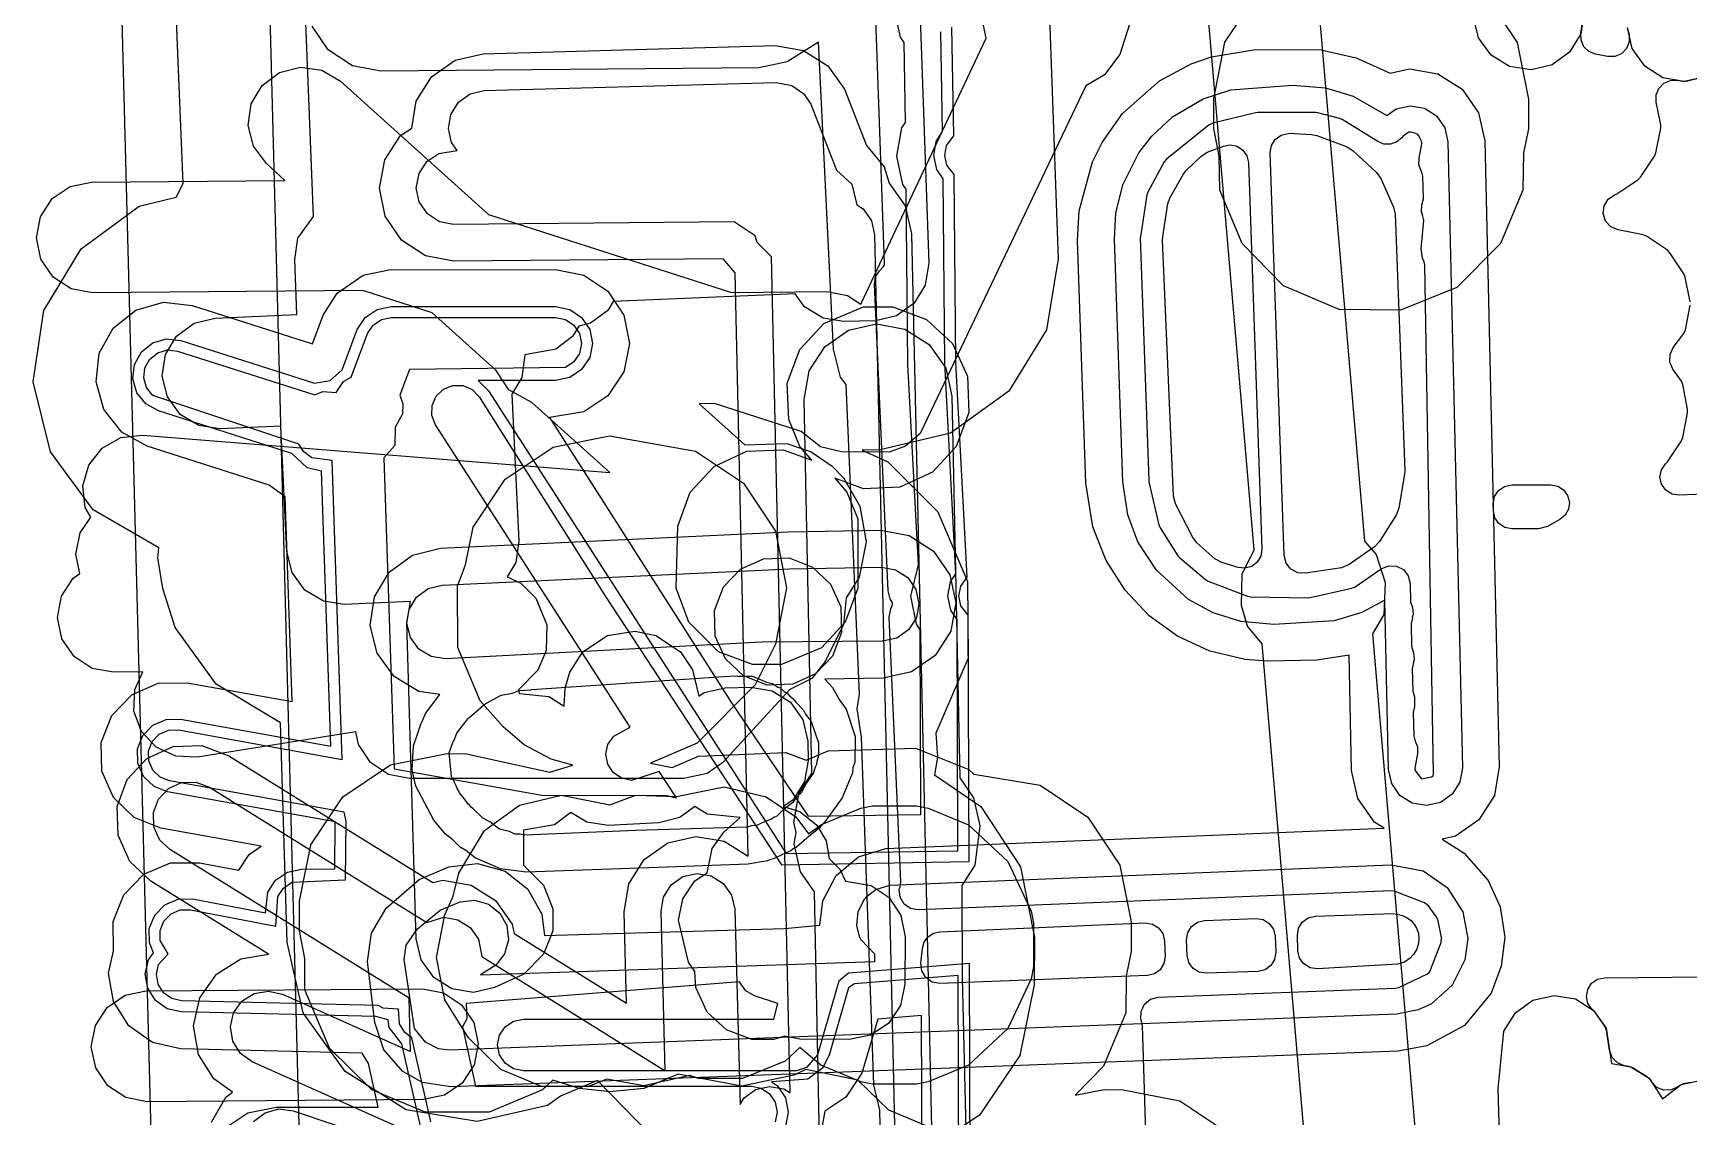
# Model space of a CAD drawing. Header units: metres. Extents: x 17722 to 17999, y 13535 to 15917.
# Drawn here: x 17762.37 to 17807.21, y 15368.41 to 15397.75 of the extents above; entities that cross this region are included whole.
import ezdxf

# ---------------------------------------------------------------- set-up
doc = ezdxf.new("R2010")
doc.units = ezdxf.units.M
for name, color, linetype in [('AI_GREENING_ALLOWED_ZONE', 4, 'Continuous'), ('AI_GREENING_EXCLUSIONS', 1, 'Continuous'), ('AI_GREENING_LAWN', 82, 'Continuous')]:
    doc.layers.add(name, color=color, linetype=linetype)

msp = doc.modelspace()

# ---------------------------------------------------------------- linework, layer by layer
at = {"layer": 'AI_GREENING_ALLOWED_ZONE'}
for points in [[(17805.556, 15397.878), (17805.593, 15397.714), (17805.593, 15397.714), (17805.597, 15397.516), (17805.525, 15397.332), (17805.387, 15397.191), (17805.205, 15397.114), (17805.008, 15397.113), (17804.683, 15397.178), (17804.507, 15397.25), (17804.371, 15397.382), (17804.294, 15397.556), (17804.287, 15397.746), (17804.372, 15398.289)], [(17807.25, 15390.478), (17807.117, 15391.146), (17807.08, 15391.236), (17806.702, 15391.803), (17806.633, 15391.871), (17806.066, 15392.25), (17805.977, 15392.287), (17805.295, 15392.422), (17805.101, 15392.506), (17804.959, 15392.663), (17804.895, 15392.864), (17804.919, 15393.073), (17805.028, 15393.255), (17805.201, 15393.375), (17805.267, 15393.402), (17805.834, 15393.781), (17805.902, 15393.849), (17806.281, 15394.416), (17806.318, 15394.505), (17806.451, 15395.174), (17806.451, 15395.271), (17806.329, 15395.882), (17806.329, 15396.075), (17806.401, 15396.253), (17806.535, 15396.391), (17806.712, 15396.468), (17806.905, 15396.472), (17807.039, 15396.449), (17807.137, 15396.452), (17807.464, 15396.528)], [(17808.274, 15385.293), (17806.954, 15385.236), (17806.954, 15385.236), (17806.758, 15385.267), (17806.589, 15385.372), (17806.475, 15385.534), (17806.432, 15385.729), (17806.469, 15385.924), (17806.579, 15386.089), (17806.633, 15386.143), (17807.012, 15386.71), (17807.048, 15386.8), (17807.181, 15387.468), (17807.181, 15387.565), (17807.049, 15388.232), (17807.01, 15388.324), (17806.781, 15388.655), (17806.701, 15388.845), (17806.705, 15389.051), (17806.791, 15389.238), (17807.075, 15389.619), (17807.119, 15389.718), (17807.25, 15390.381)], [(17807.264, 15369.34), (17807.062, 15369.297), (17806.964, 15369.251), (17806.93, 15369.225), (17806.745, 15369.137), (17806.54, 15369.13), (17806.35, 15369.206), (17806.206, 15369.352), (17806.172, 15369.405), (17806.095, 15369.48), (17805.688, 15369.736), (17805.598, 15369.77), (17805.474, 15369.791), (17805.281, 15369.868), (17805.135, 15370.016), (17805.063, 15370.211), (17804.983, 15370.752), (17804.94, 15370.859), (17804.664, 15371.248), (17804.596, 15371.312), (17804.596, 15371.312), (17804.482, 15371.472), (17804.44, 15371.664), (17804.474, 15371.858), (17804.581, 15372.023), (17804.743, 15372.135), (17804.935, 15372.175), (17808.573, 15372.205)]]:
    msp.add_lwpolyline(points, dxfattribs=at)
msp.add_lwpolyline([(17803.479, 15385.517), (17803.663, 15385.482), (17803.821, 15385.382), (17803.931, 15385.231), (17803.978, 15385.05), (17803.956, 15384.864), (17803.866, 15384.7), (17803.723, 15384.58), (17803.384, 15384.391), (17803.14, 15384.327), (17802.42, 15384.327), (17802.231, 15384.364), (17802.071, 15384.47), (17801.961, 15384.628), (17801.92, 15384.816), (17801.916, 15385.005), (17801.95, 15385.2), (17802.058, 15385.366), (17802.222, 15385.477), (17802.416, 15385.517), (17803.479, 15385.517)], close=True, dxfattribs=at)
at = {"layer": 'AI_GREENING_EXCLUSIONS'}
for points in [[(17786.119, 15405.845), (17786.633, 15391.517), (17786.533, 15390.923), (17786.232, 15390.442), (17785.757, 15390.099), (17785.188, 15389.964), (17784.314, 15389.943), (17783.763, 15390.034), (17783.263, 15390.339), (17783.007, 15390.688), (17778.081, 15390.48), (17777.934, 15390.239), (17777.462, 15389.893), (17777.151, 15389.817), (17776.979, 15389.534), (17776.522, 15389.196), (17775.684, 15389.036), (17775.602, 15388.423), (17775.337, 15387.974), (17775.526, 15383.993), (17775.439, 15383.417), (17775.206, 15383.029), (17775.579, 15382.853), (17775.984, 15382.448), (17776.284, 15381.729), (17776.264, 15381.038), (17776.037, 15380.497), (17775.514, 15379.968), (17775.537, 15379.866), (17776.333, 15379.787), (17776.756, 15379.53), (17776.781, 15380.011), (17776.906, 15380.449), (17777.259, 15380.996), (17777.924, 15381.441), (17778.663, 15381.555), (17779.237, 15381.441), (17779.905, 15380.996), (17780.23, 15380.509), (17780.395, 15379.795), (17780.541, 15379.898), (17781.112, 15380.026), (17781.811, 15380.044), (17782.388, 15379.944), (17782.883, 15379.632), (17783.22, 15379.153), (17783.349, 15378.583), (17783.362, 15378.06), (17783.263, 15377.483), (17782.95, 15376.989), (17782.69, 15376.806), (17783.139, 15376.675), (17783.596, 15376.309), (17783.847, 15375.883), (17783.93, 15375.399), (17784.219, 15375.11), (17784.374, 15374.788), (17785.067, 15374.67), (17785.552, 15374.343), (17785.875, 15373.855), (17785.987, 15373.28), (17785.981, 15371.996), (17785.864, 15371.423), (17785.537, 15370.937), (17785.049, 15370.615), (17784.474, 15370.503), (17783.136, 15370.509), (17782.723, 15370.593), (17782.431, 15370.503), (17781.837, 15370.503), (17781.149, 15370.759), (17780.625, 15371.244), (17780.318, 15371.905), (17780.289, 15372.345), (17780.121, 15372.595), (17779.85, 15373.734), (17779.964, 15374.308), (17780.29, 15374.795), (17780.621, 15375.016), (17780.761, 15375.677), (17781.078, 15376.113), (17781.519, 15376.513), (17780.624, 15376.605), (17780.294, 15376.813), (17779.887, 15376.511), (17779.32, 15376.368), (17777.943, 15376.299), (17777.364, 15376.385), (17776.93, 15376.644), (17776.486, 15376.318), (17775.653, 15376.167), (17775.654, 15375.22), (17776.194, 15374.68), (17776.441, 15374.041), (17776.441, 15373.448), (17776.194, 15372.809), (17775.656, 15372.27), (17774.862, 15371.906), (17774.292, 15371.775), (17773.714, 15371.872), (17773.218, 15372.183), (17772.879, 15372.66), (17772.748, 15373.23), (17772.493, 15381.787), (17772.589, 15382.359), (17770.792, 15382.282), (17770.231, 15382.37), (17769.729, 15382.672), (17769.382, 15383.143), (17769.241, 15383.711), (17769.081, 15387.11), (17767.432, 15387.036), (17766.853, 15387.124), (17766.352, 15387.427), (17766.005, 15387.898), (17766.005, 15387.898), (17765.865, 15388.466), (17765.953, 15389.045), (17766.256, 15389.546), (17766.728, 15389.893), (17767.296, 15390.033), (17769.513, 15390.133), (17769.453, 15391.619), (17769.543, 15392.194), (17769.967, 15392.782), (17769.522, 15403.976)], [(17789.617, 15405.97), (17790.131, 15391.643), (17789.819, 15389.717), (17788.794, 15388.057), (17787.212, 15386.916), (17785.313, 15386.467), (17784.819, 15386.455), (17785.518, 15386.142), (17786.869, 15384.791), (17787.678, 15382.906), (17787.698, 15380.83), (17786.82, 15378.798), (17786.861, 15378.147), (17786.779, 15377.67), (17788.039, 15376.806), (17789.115, 15375.179), (17789.487, 15373.264), (17789.481, 15371.98), (17789.091, 15370.068), (17788, 15368.451), (17786.373, 15367.375)], [(17796.688, 15404.294), (17798.43, 15383.993), (17798.744, 15383.634), (17798.989, 15382.871), (17798.948, 15382.013), (17798.645, 15381.484), (17800.416, 15360.84), (17802.227, 15363.021), (17802.05, 15369.169), (17802.204, 15370.731), (17802.515, 15371.227), (17802.992, 15371.566), (17803.562, 15371.696), (17804.14, 15371.599), (17804.635, 15371.288), (17804.974, 15370.811), (17805.116, 15369.852), (17805.646, 15369.762), (17806.142, 15369.451), (17806.499, 15368.895), (17807.008, 15369.285), (17807.599, 15369.412)], [(17809.481, 15349.907), (17802.757, 15349.907), (17802.183, 15350.021), (17801.696, 15350.346), (17801.371, 15350.833), (17801.259, 15351.321), (17801.059, 15354.812), (17800.561, 15354.842), (17800.103, 15355.026), (17799.531, 15354.85), (17798.937, 15354.85), (17798.104, 15355.135), (17797.46, 15355.701), (17797.073, 15356.481), (17797.014, 15356.773), (17797.073, 15357.659), (17797.299, 15358.2), (17797.599, 15358.578), (17795.657, 15381.218), (17795.261, 15381.692), (17795.098, 15382.254), (17795.115, 15383.101), (17795.439, 15383.76), (17793.824, 15402.573)], [(17779.074, 15367.937), (17777.651, 15369.394), (17776.65, 15368.966), (17776.297, 15368.714), (17774.396, 15368.277), (17772.472, 15368.6), (17770.818, 15369.636), (17769.687, 15371.225), (17769.249, 15373.126), (17769.072, 15379.073), (17767.331, 15380.122), (17766.214, 15381.653), (17765.878, 15382.71), (17765.744, 15383.546), (17765.772, 15383.816), (17763.992, 15384.842), (17763.992, 15384.842), (17762.836, 15386.414), (17762.369, 15388.308), (17762.663, 15390.237), (17763.672, 15391.906), (17765.243, 15393.062), (17766.243, 15393.309), (17766.429, 15393.682), (17766.13, 15401.186)], [(17767.536, 15368.083), (17768.185, 15368.516), (17768.95, 15368.668), (17771.711, 15368.668), (17771.452, 15369.85), (17771.285, 15370.133), (17766.36, 15370.251), (17765.599, 15370.421), (17764.96, 15370.87), (17764.542, 15371.529), (17764.409, 15372.298), (17764.545, 15372.905), (17764.533, 15373.697), (17764.825, 15374.42), (17765.372, 15374.977), (17766.09, 15375.282), (17766.871, 15375.289), (17767.942, 15375.086), (17768.223, 15375.514), (17768.548, 15375.736), (17765.83, 15376.224), (17765.103, 15376.509), (17764.542, 15377.051), (17764.23, 15377.766), (17764.215, 15378.546), (17764.501, 15379.273), (17765.042, 15379.835), (17765.757, 15380.147), (17766.538, 15380.161), (17769.387, 15379.649), (17769.199, 15385.196), (17768.766, 15385.511), (17765.457, 15386.569), (17764.774, 15386.947), (17764.288, 15387.557), (17764.073, 15388.307), (17764.161, 15389.083), (17764.539, 15389.765), (17765.149, 15390.251), (17765.899, 15390.467), (17766.675, 15390.379), (17769.935, 15389.336), (17770.225, 15390.112), (17770.608, 15390.708), (17771.308, 15391.194), (17772, 15391.345), (17776.519, 15391.346), (17777.285, 15391.194), (17777.933, 15390.76), (17778.367, 15390.112), (17778.519, 15389.346), (17778.367, 15388.581), (17777.933, 15387.932), (17777.285, 15387.498), (17776.351, 15387.346), (17781.3, 15379.594), (17783.359, 15376.544), (17786.413, 15376.595), (17786.396, 15381.597), (17786.298, 15381.743), (17786.143, 15382.508), (17786.346, 15383.353), (17786.061, 15388.774), (17786.019, 15393.523), (17785.927, 15393.656), (17785.762, 15394.418), (17785.9, 15395.186), (17785.995, 15395.334), (17785.957, 15397.498), (17785.857, 15397.643), (17785.692, 15398.405)], [(17768.783, 15398.217), (17769.925, 15354.383), (17770.715, 15354.671), (17771.507, 15354.671), (17772.424, 15354.33), (17773.23, 15353.524), (17773.571, 15352.607), (17773.532, 15351.621), (17773.23, 15350.898), (17772.583, 15350.199), (17771.507, 15349.751), (17770.715, 15349.751), (17770.039, 15349.991), (17771.64, 15288.509), (17802.626, 15294.261), (17803.4, 15294.164), (17804.079, 15293.779), (17804.448, 15293.356), (17804.737, 15292.632), (17806.817, 15264.215)], [(17804.376, 15398.313), (17804.285, 15397.735), (17803.98, 15397.236), (17803.507, 15396.891), (17802.939, 15396.753), (17802.36, 15396.844), (17801.861, 15397.149), (17801.516, 15397.622), (17801.378, 15398.19)], [(17792.074, 15398.019), (17791.801, 15397.171), (17791.386, 15396.622), (17790.883, 15396.32), (17786.398, 15386.905), (17785.993, 15386.57), (17785.557, 15386.406), (17784.261, 15386.413), (17783.692, 15386.55), (17783.174, 15386.968), (17780.828, 15387.722), (17780.404, 15387.717), (17781.643, 15386.603), (17782.78, 15386.637), (17783.438, 15386.412), (17784.015, 15386.027), (17784.321, 15385.708), (17784.761, 15384.941), (17784.936, 15383.974), (17784.741, 15383.018), (17784.386, 15382.462), (17784.316, 15381.735), (17783.82, 15380.735), (17783.458, 15380.275), (17782.862, 15379.979), (17781.052, 15378.004), (17780.626, 15377.706), (17779.992, 15377.565), (17772.565, 15377.565), (17771.991, 15377.679), (17771.504, 15378.004), (17771.179, 15378.491), (17771.11, 15378.836), (17766.817, 15378.148), (17766.232, 15378.169), (17765.7, 15378.413), (17765.302, 15378.842), (17765.098, 15379.391), (17765.12, 15379.976), (17765.339, 15380.453), (17764.544, 15380.444), (17763.969, 15380.551), (17763.479, 15380.871), (17763.148, 15381.353), (17763.027, 15381.926), (17763.134, 15382.501), (17763.454, 15382.992), (17763.634, 15383.115), (17763.528, 15383.644), (17763.643, 15384.218), (17763.929, 15384.647), (17763.782, 15384.91), (17763.714, 15385.491), (17763.874, 15386.054), (17764.237, 15386.513), (17764.748, 15386.799), (17765.329, 15386.867), (17777.988, 15385.855), (17775.878, 15387.752), (17775.253, 15388.096), (17774.914, 15388.618), (17773.178, 15390.179), (17771.299, 15390.783), (17763.973, 15390.717), (17763.398, 15390.826), (17762.908, 15391.146), (17762.578, 15391.63), (17762.459, 15392.203), (17762.568, 15392.778), (17762.889, 15393.268), (17763.373, 15393.597), (17763.946, 15393.716), (17769.19, 15393.764), (17768.687, 15394.216), (17768.336, 15394.685), (17768.192, 15395.252), (17768.275, 15395.832), (17768.574, 15396.335), (17769.043, 15396.685), (17769.61, 15396.83), (17770.189, 15396.746), (17770.692, 15396.447), (17774.706, 15392.839), (17781.281, 15390.727), (17783.868, 15390.757), (17784.428, 15390.649), (17784.79, 15390.413), (17788.178, 15397.617), (17788.088, 15398.044)], [(17802.661, 15266.21), (17800.938, 15289.891), (17770.068, 15284.148), (17769.287, 15284.157), (17768.57, 15284.465), (17768.025, 15285.024), (17767.875, 15285.301), (17767.703, 15286.062), (17766.421, 15335.289), (17765.714, 15335.625), (17765.174, 15336.165), (17764.726, 15337.241), (17764.765, 15338.227), (17765.067, 15338.95), (17765.714, 15339.649), (17766.3, 15339.934), (17764.785, 15398.113)], [(17772.863, 15368.153), (17772.359, 15370.381), (17772.013, 15370.828), (17771.983, 15371.036), (17771.648, 15371.124), (17766.384, 15371.25), (17766.003, 15371.336), (17765.684, 15371.56), (17765.475, 15371.89), (17765.408, 15372.274), (17765.494, 15372.655), (17765.633, 15372.852), (17765.519, 15373.12), (17765.515, 15373.51), (17765.662, 15373.872), (17765.935, 15374.15), (17766.294, 15374.303), (17766.684, 15374.306), (17768.666, 15373.93), (17768.722, 15374.487), (17768.936, 15374.813), (17769.259, 15375.033), (17769.641, 15375.113), (17770.541, 15375.121), (17770.547, 15376.392), (17766.007, 15377.208), (17765.644, 15377.351), (17765.363, 15377.622), (17765.207, 15377.979), (17765.199, 15378.37), (17765.342, 15378.733), (17765.613, 15379.014), (17765.971, 15379.17), (17766.361, 15379.177), (17770.429, 15378.446), (17770.176, 15385.887), (17769.793, 15385.977), (17769.38, 15386.364), (17765.761, 15387.521), (17765.42, 15387.71), (17765.177, 15388.015), (17765.069, 15388.39), (17765.113, 15388.778), (17765.302, 15389.119), (17765.607, 15389.362), (17765.982, 15389.47), (17766.37, 15389.426), (17769.989, 15388.269), (17770.418, 15388.343), (17770.741, 15388.635), (17771.149, 15389.729), (17771.366, 15390.053), (17771.69, 15390.27), (17772.073, 15390.346), (17776.519, 15390.346), (17776.902, 15390.27), (17777.226, 15390.053), (17777.443, 15389.729), (17777.519, 15389.346), (17777.443, 15388.964), (17777.226, 15388.639), (17776.902, 15388.422), (17776.519, 15388.346), (17774.421, 15388.346), (17774.7, 15388.063), (17782.768, 15375.534), (17787.416, 15375.612), (17787.395, 15381.869), (17787.221, 15382.128), (17787.143, 15382.511), (17787.218, 15382.894), (17787.36, 15383.108), (17787.059, 15388.826), (17787.016, 15393.806), (17786.844, 15394.054), (17786.761, 15394.436), (17786.831, 15394.82), (17787, 15395.083), (17786.952, 15397.784)], [(17773.14, 15368.268), (17772.63, 15370.546), (17772.435, 15370.692), (17772.296, 15370.928), (17772.265, 15371.327), (17771.854, 15371.346), (17771.716, 15371.423), (17766.391, 15371.55), (17766.125, 15371.61), (17765.901, 15371.767), (17765.755, 15371.998), (17765.708, 15372.267), (17765.768, 15372.533), (17766.029, 15372.822), (17765.813, 15373.181), (17765.81, 15373.454), (17765.912, 15373.708), (17766.104, 15373.903), (17766.355, 15374.009), (17766.628, 15374.012), (17768.946, 15373.572), (17769.001, 15374.375), (17769.15, 15374.603), (17769.376, 15374.757), (17770.831, 15374.824), (17770.848, 15376.408), (17770.79, 15376.653), (17766.06, 15377.504), (17765.806, 15377.604), (17765.609, 15377.793), (17765.5, 15378.043), (17765.495, 15378.316), (17765.595, 15378.571), (17765.784, 15378.767), (17766.034, 15378.877), (17766.308, 15378.882), (17770.741, 15378.085), (17770.466, 15386.176), (17769.918, 15386.25), (17769.697, 15386.41), (17769.569, 15386.619), (17765.614, 15387.939), (17765.443, 15388.153), (17765.368, 15388.415), (17765.399, 15388.687), (17765.531, 15388.926), (17765.745, 15389.096), (17766.007, 15389.171), (17766.279, 15389.14), (17769.995, 15387.952), (17770.22, 15388.048), (17770.577, 15388.016), (17770.773, 15388.316), (17770.987, 15388.434), (17771.426, 15389.614), (17771.578, 15389.841), (17771.805, 15389.993), (17772.073, 15390.046), (17776.519, 15390.046), (17776.787, 15389.993), (17777.014, 15389.841), (17777.166, 15389.614), (17777.219, 15389.346), (17777.166, 15389.078), (17777.014, 15388.851), (17776.787, 15388.7), (17772.559, 15388.646), (17772.299, 15387.946), (17772.383, 15387.717), (17772.373, 15387.444), (17772.174, 15387.078), (17772.166, 15386.582), (17771.865, 15386.255), (17772.15, 15377.831), (17776.147, 15377.113), (17779.52, 15377.112), (17779.793, 15377.046), (17779.322, 15377.761), (17778.576, 15377.518), (17778.309, 15377.573), (17778.083, 15377.727), (17777.934, 15377.956), (17777.883, 15378.224), (17777.939, 15378.492), (17778.093, 15378.717), (17778.544, 15378.957), (17773.27, 15387.142), (17773.17, 15387.396), (17773.175, 15387.669), (17773.283, 15387.92), (17773.48, 15388.11), (17773.734, 15388.21), (17774.007, 15388.205), (17774.258, 15388.097), (17774.447, 15387.9), (17777.87, 15382.496), (17782.641, 15375.232), (17787.717, 15375.317), (17787.695, 15381.988), (17787.497, 15382.244), (17787.443, 15382.512), (17787.496, 15382.78), (17787.665, 15383.02), (17787.359, 15388.842), (17787.316, 15393.924), (17787.119, 15394.174), (17787.061, 15394.441), (17787.11, 15394.71), (17787.302, 15394.97), (17787.25, 15397.908)], [(17785.363, 15365.692), (17785.305, 15368.591), (17785.142, 15369.27), (17784.804, 15378.684), (17784.687, 15379.451), (17784.75, 15379.853), (17784.388, 15388.233), (17784.238, 15388.435), (17784.048, 15389.192), (17783.642, 15397.505), (17782.791, 15396.973), (17782.027, 15396.814), (17771.783, 15396.721), (17771.017, 15396.867), (17770.364, 15397.294), (17769.925, 15397.939)], [(17808.55, 15397.978), (17808.45, 15397.401), (17808.137, 15396.907), (17807.659, 15396.569), (17807.088, 15396.441), (17806.511, 15396.54), (17806.017, 15396.853), (17805.679, 15397.331), (17805.55, 15397.902)], [(17767.2, 15368.26), (17767.589, 15368.936), (17767.77, 15369.076), (17767.26, 15369.438), (17766.844, 15370.099), (17766.713, 15370.868), (17766.886, 15371.629), (17767.338, 15372.266), (17767.998, 15372.681), (17768.741, 15372.808), (17765.56, 15374.787), (17764.99, 15375.32), (17764.668, 15376.031), (17764.643, 15376.811), (17764.918, 15377.542), (17765.451, 15378.111), (17766.162, 15378.433), (17766.942, 15378.458), (17767.673, 15378.183), (17773.192, 15374.749), (17773.465, 15374.811), (17774.234, 15374.679), (17774.894, 15374.263), (17775.345, 15373.626), (17775.402, 15373.374), (17778.441, 15371.484), (17778.375, 15373.947), (17778.507, 15374.716), (17778.923, 15375.376), (17778.923, 15375.376), (17779.56, 15375.827), (17780.321, 15376), (17781.09, 15375.868), (17781.733, 15375.463), (17781.38, 15391.262), (17781.061, 15391.638), (17773.766, 15391.572), (17773, 15391.718), (17772.347, 15392.145), (17771.908, 15392.79), (17771.748, 15393.554), (17771.894, 15394.321), (17772.321, 15394.974), (17772.623, 15395.179), (17772.746, 15395.907), (17773.162, 15396.567), (17773.798, 15397.019), (17774.559, 15397.193), (17782.463, 15397.414), (17783.232, 15397.283), (17783.893, 15396.868), (17784.344, 15396.231), (17784.943, 15394.711), (17785.422, 15394.132), (17785.559, 15393.688), (17785.989, 15393.075), (17786.158, 15392.314), (17786.735, 15366.486)], [(17772.647, 15367.959), (17768.304, 15369.9), (17767.986, 15370.125), (17767.778, 15370.456), (17767.713, 15370.84), (17767.799, 15371.221), (17768.025, 15371.539), (17768.355, 15371.747), (17768.74, 15371.812), (17769.12, 15371.726), (17772.588, 15370.176), (17772.55, 15371.616), (17766.088, 15375.636), (17765.803, 15375.903), (17765.642, 15376.258), (17765.629, 15376.648), (17765.767, 15377.013), (17766.034, 15377.298), (17766.389, 15377.459), (17766.779, 15377.472), (17767.144, 15377.334), (17773.034, 15373.67), (17773.492, 15373.811), (17773.876, 15373.745), (17774.206, 15373.537), (17774.432, 15373.219), (17774.52, 15372.745), (17779.49, 15369.653), (17779.375, 15373.974), (17779.441, 15374.358), (17779.649, 15374.688), (17779.967, 15374.914), (17780.348, 15375), (17780.733, 15374.934), (17781.063, 15374.726), (17781.288, 15374.407), (17781.374, 15374.027), (17781.515, 15368.745), (17781.621, 15368.915), (17781.937, 15369.143), (17782.317, 15369.232), (17782.702, 15369.169), (17782.876, 15369.061), (17782.371, 15391.696), (17781.98, 15392.085), (17781.929, 15392.263), (17781.358, 15392.641), (17773.757, 15392.572), (17773.374, 15392.645), (17773.048, 15392.859), (17772.828, 15393.181), (17772.748, 15393.563), (17772.821, 15393.947), (17773.035, 15394.273), (17773.357, 15394.493), (17773.852, 15394.573), (17773.702, 15394.785), (17773.615, 15395.165), (17773.681, 15395.55), (17773.888, 15395.88), (17774.206, 15396.106), (17774.587, 15396.193), (17782.491, 15396.414), (17782.919, 15396.331), (17783.239, 15396.108), (17783.431, 15395.823), (17784.13, 15394.043), (17784.543, 15393.657), (17784.676, 15393.102), (17784.85, 15392.992), (17785.074, 15392.672), (17785.158, 15392.291), (17785.751, 15365.758)], [(17783.832, 15359.757), (17783.529, 15374.5), (17783.15, 15375.039), (17782.981, 15375.8), (17783.034, 15376.102), (17782.971, 15376.381), (17783.104, 15377.15), (17783.463, 15377.716), (17783.254, 15387.834), (17783.391, 15388.602), (17783.811, 15389.26), (17784.451, 15389.707), (17785.213, 15389.875), (17785.981, 15389.738), (17786.639, 15389.318), (17787.086, 15388.678), (17787.254, 15387.916), (17787.466, 15377.586), (17787.841, 15377.049), (17788.009, 15376.287), (17787.879, 15375.223), (17787.526, 15374.669), (17787.528, 15372.168), (17787.831, 15359.827)], [(17786.988, 15367.986), (17785.543, 15368.59), (17784.709, 15369.404), (17783.296, 15369.691), (17782.971, 15369.536), (17781.568, 15369.236), (17779.837, 15369.563), (17778.907, 15369.174), (17777.99, 15369.086), (17777.169, 15369.174), (17776.446, 15369.399), (17776.167, 15369.141), (17774.722, 15368.537), (17772.984, 15368.537), (17771.539, 15369.141), (17770.395, 15370.264), (17769.732, 15371.85), (17769.732, 15372.693), (17769.583, 15373.443), (17769.583, 15374.245), (17769.887, 15375.776), (17770.755, 15377.073), (17772.052, 15377.941), (17773.583, 15378.245), (17773.583, 15378.245), (17774.105, 15378.24), (17776.366, 15377.74), (17776.986, 15377.931), (17776.401, 15378.095), (17775.666, 15378.483), (17775.104, 15378.963), (17774.479, 15379.67), (17773.875, 15381.115), (17773.859, 15382.776), (17774.084, 15383.353), (17774.287, 15384.377), (17775.155, 15385.674), (17776.452, 15386.542), (17777.983, 15386.846), (17780.308, 15386.43), (17781.605, 15385.562), (17782.473, 15384.265), (17782.777, 15382.734), (17782.473, 15381.203), (17781.929, 15380.107), (17780.358, 15378.526), (17779.088, 15377.979), (17779.675, 15377.862), (17780.391, 15378.177), (17782.752, 15378.276), (17783.303, 15378.062), (17783.905, 15378.32), (17786.267, 15378.394), (17787.716, 15377.814), (17787.845, 15377.689), (17789.64, 15377.385), (17790.937, 15376.517), (17791.805, 15375.22), (17792.109, 15373.689), (17792.109, 15372.883), (17791.978, 15372.224), (17791.962, 15371.222), (17791.358, 15369.777), (17790.593, 15368.992), (17791.374, 15369.147), (17791.896, 15369.142), (17793.427, 15368.838), (17794.724, 15367.97)], [(17787.754, 15364.069), (17787.726, 15372.556), (17784.457, 15372.297), (17784.193, 15372.078), (17783.613, 15370.085), (17783.317, 15369.747), (17783.044, 15369.657), (17775.647, 15369.653), (17775.379, 15369.706), (17775.152, 15369.858), (17775, 15370.085), (17774.947, 15370.353), (17775, 15370.621), (17775.152, 15370.848), (17775.379, 15371), (17775.647, 15371.053), (17782.428, 15371.053), (17782.54, 15371.473), (17781.911, 15371.684), (17781.674, 15371.82), (17781.5, 15372.063), (17774.099, 15371.476), (17774.114, 15371.06), (17773.998, 15370.845), (17774.35, 15369.235), (17781.822, 15369.235), (17782.089, 15369.182), (17782.317, 15369.03), (17782.468, 15368.803), (17782.522, 15368.535), (17782.468, 15368.268)], [(17787.454, 15364.192), (17787.427, 15372.232), (17784.616, 15372.009), (17784.453, 15371.896), (17783.927, 15370.075), (17783.747, 15369.729), (17783.349, 15369.429), (17782.364, 15369.353), (17782.529, 15369.243), (17782.745, 15368.918), (17782.822, 15368.535), (17782.745, 15368.153)], [(17786.453, 15364.447), (17786.431, 15371.149), (17785.251, 15371.056), (17784.814, 15369.588), (17784.38, 15368.939), (17783.816, 15368.562), (17783.669, 15367.77)], [(17768.342, 15368.279), (17768.651, 15368.518), (17769.028, 15368.62), (17769.415, 15368.57), (17772.66, 15367.479)]]:
    msp.add_lwpolyline(points, dxfattribs=at)
for points in [[(17796.814, 15399.667), (17798.345, 15399.971), (17798.867, 15399.966), (17800.398, 15399.662), (17801.695, 15398.794), (17802.563, 15397.497), (17802.867, 15395.966), (17802.867, 15395.16), (17802.736, 15394.501), (17802.72, 15393.499), (17802.116, 15392.054), (17800.929, 15390.867), (17799.407, 15390.247), (17797.746, 15390.263), (17796.237, 15390.91), (17795.114, 15392.054), (17794.51, 15393.499), (17794.494, 15394.419), (17794.345, 15395.169), (17794.345, 15395.971), (17794.649, 15397.502), (17795.517, 15398.799), (17796.814, 15399.667)], [(17776.149, 15373.893), (17776.218, 15373.315), (17782.72, 15373.511), (17783.674, 15373.597), (17783.755, 15374.257), (17784.12, 15374.946), (17784.721, 15375.444), (17785.467, 15375.673), (17798.962, 15376.221), (17798.7, 15376.388), (17798.251, 15377.026), (17798.081, 15377.788), (17798.009, 15380.912), (17797.139, 15380.774), (17795.798, 15380.744), (17795.197, 15380.79), (17794.242, 15381.019), (17793.367, 15381.421), (17792.594, 15381.977), (17791.942, 15382.667), (17791.429, 15383.474), (17791.075, 15384.381), (17790.885, 15385.563), (17790.656, 15392.132), (17790.699, 15392.939), (17791.06, 15394.269), (17791.319, 15394.788), (17791.874, 15395.571), (17792.876, 15396.457), (17793.731, 15396.916), (17794.288, 15397.11), (17795.48, 15397.303), (17797.245, 15397.296), (17798.2, 15397.08), (17799.121, 15396.666), (17799.643, 15396.783), (17800.412, 15396.648), (17801.071, 15396.23), (17801.519, 15395.591), (17801.689, 15394.83), (17802.08, 15377.88), (17801.946, 15377.112), (17801.527, 15376.453), (17800.889, 15376.005), (17800.534, 15375.925), (17801.129, 15375.547), (17801.779, 15374.805), (17802.1, 15374.09), (17802.23, 15373.268), (17802.134, 15372.485), (17801.856, 15371.759), (17801.134, 15370.883), (17800.119, 15370.334), (17799.344, 15370.188), (17786.241, 15369.692), (17786.241, 15369.692), (17773.684, 15369.216), (17772.914, 15369.339), (17772.382, 15369.635), (17771.871, 15370.225), (17771.624, 15370.965), (17771.422, 15372.611), (17771.533, 15373.384), (17771.931, 15374.055), (17772.826, 15374.83), (17773.628, 15375.176), (17774.403, 15375.268), (17775.154, 15375.057), (17775.767, 15374.574), (17776.149, 15373.893)], [(17801.013, 15377.473), (17800.804, 15377.144), (17800.485, 15376.919), (17800.104, 15376.834), (17799.72, 15376.902), (17799.39, 15377.111), (17799.166, 15377.43), (17799.081, 15377.811), (17798.975, 15382.396), (17798.356, 15382.067), (17797.606, 15381.839), (17795.974, 15381.738), (17795.078, 15381.822), (17794.333, 15382.052), (17793.659, 15382.415), (17792.791, 15383.211), (17792.292, 15383.978), (17792.019, 15384.708), (17791.884, 15385.598), (17791.656, 15392.167), (17791.697, 15392.874), (17791.886, 15393.64), (17792.316, 15394.505), (17792.667, 15394.961), (17793.228, 15395.482), (17794.061, 15395.972), (17794.812, 15396.213), (17796.49, 15396.337), (17797.375, 15396.266), (17798.125, 15396.045), (17799.031, 15395.52), (17799.286, 15395.698), (17799.666, 15395.783), (17800.051, 15395.716), (17800.38, 15395.507), (17800.604, 15395.187), (17800.689, 15394.807), (17801.081, 15377.857), (17801.013, 15377.473)], [(17783.135, 15386.562), (17782.833, 15387.285), (17782.794, 15388.271), (17783.135, 15389.188), (17783.782, 15389.887), (17784.858, 15390.335), (17785.65, 15390.335), (17786.567, 15389.994), (17787.266, 15389.347), (17787.675, 15388.465), (17787.714, 15387.479), (17787.373, 15386.562), (17786.726, 15385.863), (17785.844, 15385.454), (17784.858, 15385.415), (17784.079, 15385.698), (17784.407, 15385.319), (17784.709, 15384.596), (17784.706, 15382.72), (17784.365, 15381.803), (17783.718, 15381.104), (17782.642, 15380.656), (17781.85, 15380.656), (17780.933, 15380.997), (17780.127, 15381.803), (17779.786, 15382.72), (17779.828, 15384.402), (17780.169, 15385.319), (17780.816, 15386.018), (17781.698, 15386.427), (17782.684, 15386.466), (17783.463, 15386.183), (17783.135, 15386.562)], [(17787.36, 15382.321), (17787.221, 15381.554), (17786.798, 15380.898), (17786.156, 15380.453), (17785.394, 15380.288), (17783.816, 15380.262), (17784.023, 15380.031), (17784.196, 15379.706), (17784.394, 15379.447), (17784.63, 15378.705), (17784.627, 15378.01), (17784.573, 15377.857), (17784.564, 15377.725), (17784.3, 15377.086), (17784.291, 15377.058), (17784.287, 15377.054), (17784.283, 15377.044), (17783.816, 15376.392), (17783.738, 15376.322), (17783.668, 15376.229), (17783.325, 15375.956), (17783.042, 15375.705), (17782.954, 15375.661), (17782.887, 15375.608), (17782.647, 15375.505), (17782.424, 15375.393), (17782.342, 15375.376), (17782.259, 15375.34), (17781.728, 15375.249), (17781.728, 15375.249), (17779.294, 15375.161), (17775.719, 15375.032), (17775.719, 15375.032), (17775.024, 15375.123), (17774.343, 15375.418), (17774.093, 15375.62), (17773.933, 15375.707), (17773.74, 15375.905), (17773.541, 15376.065), (17773.222, 15376.436), (17772.734, 15377.36), (17772.633, 15377.794), (17772.669, 15378.449), (17772.718, 15378.592), (17772.718, 15378.596), (17772.731, 15378.632), (17772.879, 15379.07), (17772.918, 15379.129), (17772.993, 15379.326), (17773.387, 15379.841), (17772.815, 15379.927), (17772.146, 15380.33), (17771.683, 15380.958), (17771.495, 15381.715), (17771.612, 15382.487), (17772.015, 15383.155), (17772.643, 15383.618), (17773.4, 15383.806), (17782.813, 15384.245), (17785.327, 15384.288), (17786.095, 15384.148), (17786.751, 15383.726), (17787.195, 15383.084), (17787.36, 15382.321)], [(17783.482, 15383.293), (17783.967, 15382.834), (17784.247, 15382.213), (17784.267, 15381.522), (17784.021, 15380.883), (17783.562, 15380.399), (17782.941, 15380.118), (17782.25, 15380.099), (17781.611, 15380.345), (17781.126, 15380.804), (17780.846, 15381.425), (17780.826, 15382.116), (17781.072, 15382.755), (17781.531, 15383.24), (17782.152, 15383.52), (17782.843, 15383.539), (17783.482, 15383.293)], [(17786.36, 15382.305), (17786.291, 15381.921), (17786.079, 15381.593), (17785.759, 15381.371), (17785.377, 15381.288), (17782.107, 15381.259), (17773.54, 15380.809), (17773.154, 15380.868), (17772.82, 15381.069), (17772.588, 15381.383), (17772.494, 15381.762), (17772.553, 15382.148), (17772.754, 15382.482), (17773.068, 15382.713), (17773.447, 15382.807), (17782.859, 15383.246), (17785.344, 15383.288), (17785.728, 15383.218), (17786.056, 15383.007), (17786.278, 15382.686), (17786.36, 15382.305)], [(17774.563, 15379.554), (17774.608, 15379.579), (17774.632, 15379.599), (17774.668, 15379.613), (17775.042, 15379.826), (17775.35, 15379.882), (17775.524, 15379.951), (17775.848, 15379.973), (17775.873, 15379.978), (17781.073, 15380.33), (17781.074, 15380.33), (17781.074, 15380.33), (17781.378, 15380.351), (17781.454, 15380.335), (17781.851, 15380.34), (17782.234, 15380.176), (17782.396, 15380.143), (17782.538, 15380.045), (17782.6, 15380.019), (17782.713, 15379.925), (17782.799, 15379.866), (17782.858, 15379.806), (17782.944, 15379.734), (17783.025, 15379.632), (17783.235, 15379.415), (17783.285, 15379.306), (17783.441, 15379.109), (17783.645, 15378.537), (17783.643, 15378.189), (17783.597, 15378.032), (17783.589, 15377.946), (17783.55, 15377.875), (17783.5, 15377.704), (17783.32, 15377.451), (17783.175, 15377.182), (17783.04, 15377.054), (17782.946, 15376.921), (17782.666, 15376.7), (17782.509, 15376.551), (17782.432, 15376.515), (17782.354, 15376.454), (17782.192, 15376.403), (17781.958, 15376.294), (17781.822, 15376.288), (17781.692, 15376.248), (17778.693, 15376.157), (17775.683, 15376.031), (17775.554, 15376.062), (17775.414, 15376.058), (17775.268, 15376.131), (17775, 15376.196), (17774.736, 15376.399), (17774.551, 15376.493), (17774.286, 15376.746), (17774.23, 15376.79), (17774.193, 15376.836), (17774.155, 15376.872), (17774.069, 15376.992), (17773.918, 15377.181), (17773.887, 15377.244), (17773.851, 15377.294), (17773.823, 15377.373), (17773.699, 15377.621), (17773.641, 15378.261), (17773.746, 15378.571), (17773.771, 15378.61), (17773.842, 15378.798), (17774.116, 15379.146), (17774.139, 15379.181), (17774.155, 15379.195), (17774.177, 15379.223), (17774.342, 15379.359), (17774.563, 15379.554)], [(17777.989, 15376.855), (17778.693, 15377.121), (17779.796, 15377.085), (17781.082, 15377.339), (17782.222, 15377.072), (17783.03, 15376.533), (17783.372, 15376.068), (17783.7, 15376.31), (17784.783, 15376.763), (17785.105, 15376.829), (17786.293, 15376.829), (17786.615, 15376.763), (17787.699, 15376.31), (17788.772, 15375.322), (17789.403, 15373.976), (17789.468, 15373.653), (17789.468, 15372.466), (17789.403, 15372.143), (17788.772, 15370.797), (17787.699, 15369.809), (17786.615, 15369.356), (17786.293, 15369.29), (17785.105, 15369.29), (17784.783, 15369.356), (17783.7, 15369.809), (17783.135, 15370.288), (17782.742, 15369.915), (17781.581, 15369.446), (17780.393, 15369.446), (17780.157, 15369.528), (17778.906, 15369.243), (17777.91, 15369.423), (17777.385, 15369.22), (17776.119, 15369.236), (17775.036, 15369.689), (17774.162, 15370.542), (17773.521, 15371.578), (17773.291, 15372.726), (17773.518, 15373.874), (17773.749, 15374.386), (17773.895, 15375.006), (17774.593, 15376.164), (17775.544, 15376.846), (17776.684, 15377.113), (17777.989, 15376.855)], [(17775.198, 15373.584), (17775.244, 15373.196), (17775.138, 15372.821), (17774.897, 15372.514), (17774.483, 15372.248), (17785.163, 15372.615), (17785.162, 15372.808), (17784.791, 15373.209), (17784.779, 15373.245), (17784.763, 15373.264), (17784.676, 15373.582), (17784.713, 15373.97), (17784.895, 15374.315), (17784.922, 15374.337), (17784.936, 15374.362), (17785.196, 15374.564), (17785.569, 15374.678), (17799.151, 15375.228), (17800.02, 15375.064), (17800.666, 15374.617), (17801.089, 15373.958), (17801.23, 15373.24), (17801.149, 15372.655), (17800.807, 15371.969), (17800.239, 15371.469), (17799.886, 15371.306), (17799.306, 15371.187), (17786.203, 15370.691), (17786.203, 15370.691), (17773.646, 15370.215), (17773.344, 15370.25), (17772.995, 15370.425), (17772.7, 15370.797), (17772.421, 15372.666), (17772.476, 15373.052), (17772.776, 15373.5), (17773.39, 15374.005), (17773.938, 15374.226), (17774.325, 15374.272), (17774.701, 15374.166), (17775.007, 15373.924), (17775.198, 15373.584)], [(17774.304, 15370.959), (17774.422, 15370.386), (17774.312, 15369.811), (17773.991, 15369.322), (17773.507, 15368.993), (17772.934, 15368.874), (17765.457, 15368.817), (17764.882, 15368.927), (17764.393, 15369.248), (17764.064, 15369.732), (17763.945, 15370.305), (17764.055, 15370.88), (17764.377, 15371.369), (17764.861, 15371.698), (17765.434, 15371.817), (17772.911, 15371.874), (17773.486, 15371.765), (17773.975, 15371.443), (17774.304, 15370.959)]]:
    msp.add_lwpolyline(points, close=True, dxfattribs=at)
at = {"layer": 'AI_GREENING_LAWN'}
msp.add_lwpolyline([(17792.61, 15364.785), (17792.417, 15370.877), (17792.384, 15371.019), (17792.385, 15371.02), (17792.372, 15371.049), (17792.377, 15371.263), (17792.471, 15371.455), (17792.637, 15371.59), (17792.844, 15371.644), (17799.26, 15371.887), (17799.355, 15371.911), (17800.136, 15372.277), (17800.173, 15372.303), (17800.197, 15372.341), (17800.503, 15373.124), (17800.515, 15373.262), (17800.426, 15373.71), (17800.384, 15373.806), (17800.161, 15374.118), (17800.05, 15374.204), (17799.257, 15374.51), (17799.158, 15374.526), (17786.346, 15374.01), (17786.135, 15374.048), (17785.959, 15374.169), (17785.851, 15374.353), (17785.828, 15374.566), (17785.852, 15374.635), (17785.871, 15374.758), (17785.554, 15381.932), (17785.601, 15382.166), (17785.636, 15382.24), (17785.647, 15382.293), (17785.632, 15382.345), (17785.583, 15382.435), (17785.523, 15382.653), (17785.156, 15390.954), (17785.187, 15391.149), (17785.291, 15391.317), (17785.4, 15391.435), (17785.425, 15391.474), (17785.432, 15391.52), (17784.921, 15405.756)], dxfattribs=at)
for points in [[(17795.341, 15382.488), (17796.902, 15382.462), (17796.96, 15382.468), (17798.089, 15382.721), (17798.176, 15382.759), (17798.881, 15383.247), (17799.078, 15383.329), (17799.292, 15383.32), (17799.482, 15383.223), (17799.615, 15383.056), (17799.665, 15382.849), (17799.678, 15382.353), (17799.726, 15382.195), (17799.745, 15382.006), (17799.724, 15381.932), (17799.731, 15381.931), (17799.69, 15381.752), (17799.706, 15381.142), (17799.754, 15380.984), (17799.773, 15380.795), (17799.752, 15380.721), (17799.759, 15380.72), (17799.718, 15380.542), (17799.734, 15379.932), (17799.78, 15379.778), (17799.787, 15379.51), (17799.747, 15379.355), (17799.762, 15378.721), (17799.804, 15378.581), (17799.865, 15378.429), (17799.865, 15378.243), (17799.793, 15377.85), (17799.794, 15377.801), (17799.816, 15377.756), (17799.943, 15377.592), (17799.976, 15377.563), (17800.018, 15377.565), (17800.242, 15377.615), (17800.286, 15377.636), (17800.297, 15377.684), (17800.066, 15391.463), (17800.045, 15391.56), (17800.001, 15391.658), (17799.96, 15391.909), (17800.034, 15392.686), (17800.031, 15392.723), (17800.005, 15392.793), (17800.011, 15392.796), (17799.972, 15392.913), (17799.983, 15393.103), (17800.023, 15393.263), (17800.011, 15393.873), (17799.979, 15393.989), (17799.961, 15394.021), (17799.902, 15394.187), (17799.905, 15394.364), (17799.981, 15394.75), (17799.983, 15394.79), (17799.971, 15394.827), (17799.899, 15394.97), (17799.867, 15395.01), (17799.82, 15395.032), (17799.678, 15395.064), (17799.627, 15395.064), (17799.58, 15395.042), (17799.465, 15394.952), (17799.437, 15394.918), (17799.301, 15394.804), (17799.133, 15394.744), (17798.955, 15394.747), (17798.789, 15394.812), (17797.821, 15395.409), (17797.753, 15395.438), (17797.167, 15395.591), (17797.104, 15395.599), (17795.539, 15395.601), (17795.48, 15395.594), (17794.318, 15395.313), (17794.221, 15395.265), (17793.067, 15394.336), (17793.004, 15394.261), (17792.563, 15393.445), (17792.536, 15393.365), (17792.36, 15392.244), (17792.357, 15392.197), (17792.583, 15385.646), (17792.589, 15385.599), (17792.859, 15384.434), (17792.891, 15384.356), (17793.376, 15383.598), (17793.425, 15383.542), (17794.12, 15382.954), (17794.192, 15382.912), (17795.256, 15382.504), (17795.341, 15382.488)], [(17796.359, 15395.032), (17796.496, 15395.037), (17796.545, 15395.036), (17796.994, 15395.007), (17797.137, 15394.976), (17797.958, 15394.668), (17798.124, 15394.565), (17798.753, 15393.975), (17798.867, 15393.816), (17799.218, 15393.038), (17799.262, 15392.851), (17799.522, 15385.905), (17799.516, 15385.804), (17799.363, 15384.895), (17799.293, 15384.712), (17798.837, 15383.986), (17798.702, 15383.844), (17798.017, 15383.36), (17797.802, 15383.274), (17796.83, 15383.128), (17796.621, 15383.141), (17796.436, 15383.238), (17796.307, 15383.403), (17796.256, 15383.606), (17795.877, 15394.515), (17795.908, 15394.707), (17796.011, 15394.873), (17796.169, 15394.987), (17796.359, 15395.032)], [(17795.286, 15394.244), (17795.65, 15383.777), (17795.621, 15383.59), (17795.524, 15383.427), (17795.374, 15383.312), (17795.192, 15383.261), (17795.005, 15383.281), (17794.562, 15383.415), (17794.376, 15383.52), (17793.89, 15383.951), (17793.777, 15384.096), (17793.308, 15385.007), (17793.253, 15385.215), (17792.958, 15392.146), (17792.964, 15392.247), (17793.105, 15393.134), (17793.165, 15393.304), (17793.52, 15393.923), (17793.603, 15394.031), (17793.992, 15394.413), (17794.164, 15394.523), (17794.607, 15394.693), (17794.793, 15394.727), (17794.978, 15394.688), (17795.136, 15394.584), (17795.244, 15394.428), (17795.286, 15394.244)], [(17793.013, 15373.177), (17793.029, 15372.751), (17792.998, 15372.558), (17792.896, 15372.392), (17792.738, 15372.277), (17792.548, 15372.232), (17786.931, 15372.019), (17786.723, 15372.056), (17786.549, 15372.176), (17786.439, 15372.358), (17786.415, 15372.568), (17786.454, 15372.97), (17786.503, 15373.142), (17786.608, 15373.285), (17786.757, 15373.382), (17786.931, 15373.421), (17792.492, 15373.657), (17792.685, 15373.627), (17792.852, 15373.525), (17792.967, 15373.367), (17793.013, 15373.177)], [(17795.545, 15372.346), (17794.147, 15372.293), (17793.954, 15372.324), (17793.788, 15372.426), (17793.674, 15372.584), (17793.628, 15372.773), (17793.612, 15373.204), (17793.643, 15373.397), (17793.744, 15373.563), (17793.902, 15373.677), (17794.091, 15373.723), (17795.491, 15373.779), (17795.684, 15373.749), (17795.851, 15373.646), (17795.966, 15373.487), (17796.011, 15373.297), (17796.026, 15372.863), (17795.994, 15372.67), (17795.892, 15372.505), (17795.734, 15372.391), (17795.545, 15372.346)], [(17796.903, 15373.796), (17797.093, 15373.841), (17799.216, 15373.914), (17799.454, 15373.863), (17799.57, 15373.806), (17799.692, 15373.722), (17799.783, 15373.607), (17799.834, 15373.518), (17799.888, 15373.381), (17799.899, 15373.233), (17799.891, 15373.111), (17799.85, 15372.946), (17799.757, 15372.805), (17799.661, 15372.702), (17799.508, 15372.591), (17799.325, 15372.545), (17797.154, 15372.417), (17796.958, 15372.445), (17796.788, 15372.547), (17796.671, 15372.707), (17796.625, 15372.899), (17796.61, 15373.324), (17796.642, 15373.516), (17796.744, 15373.682), (17796.903, 15373.796)]]:
    msp.add_lwpolyline(points, close=True, dxfattribs=at)

doc.saveas('drawing.dxf')
